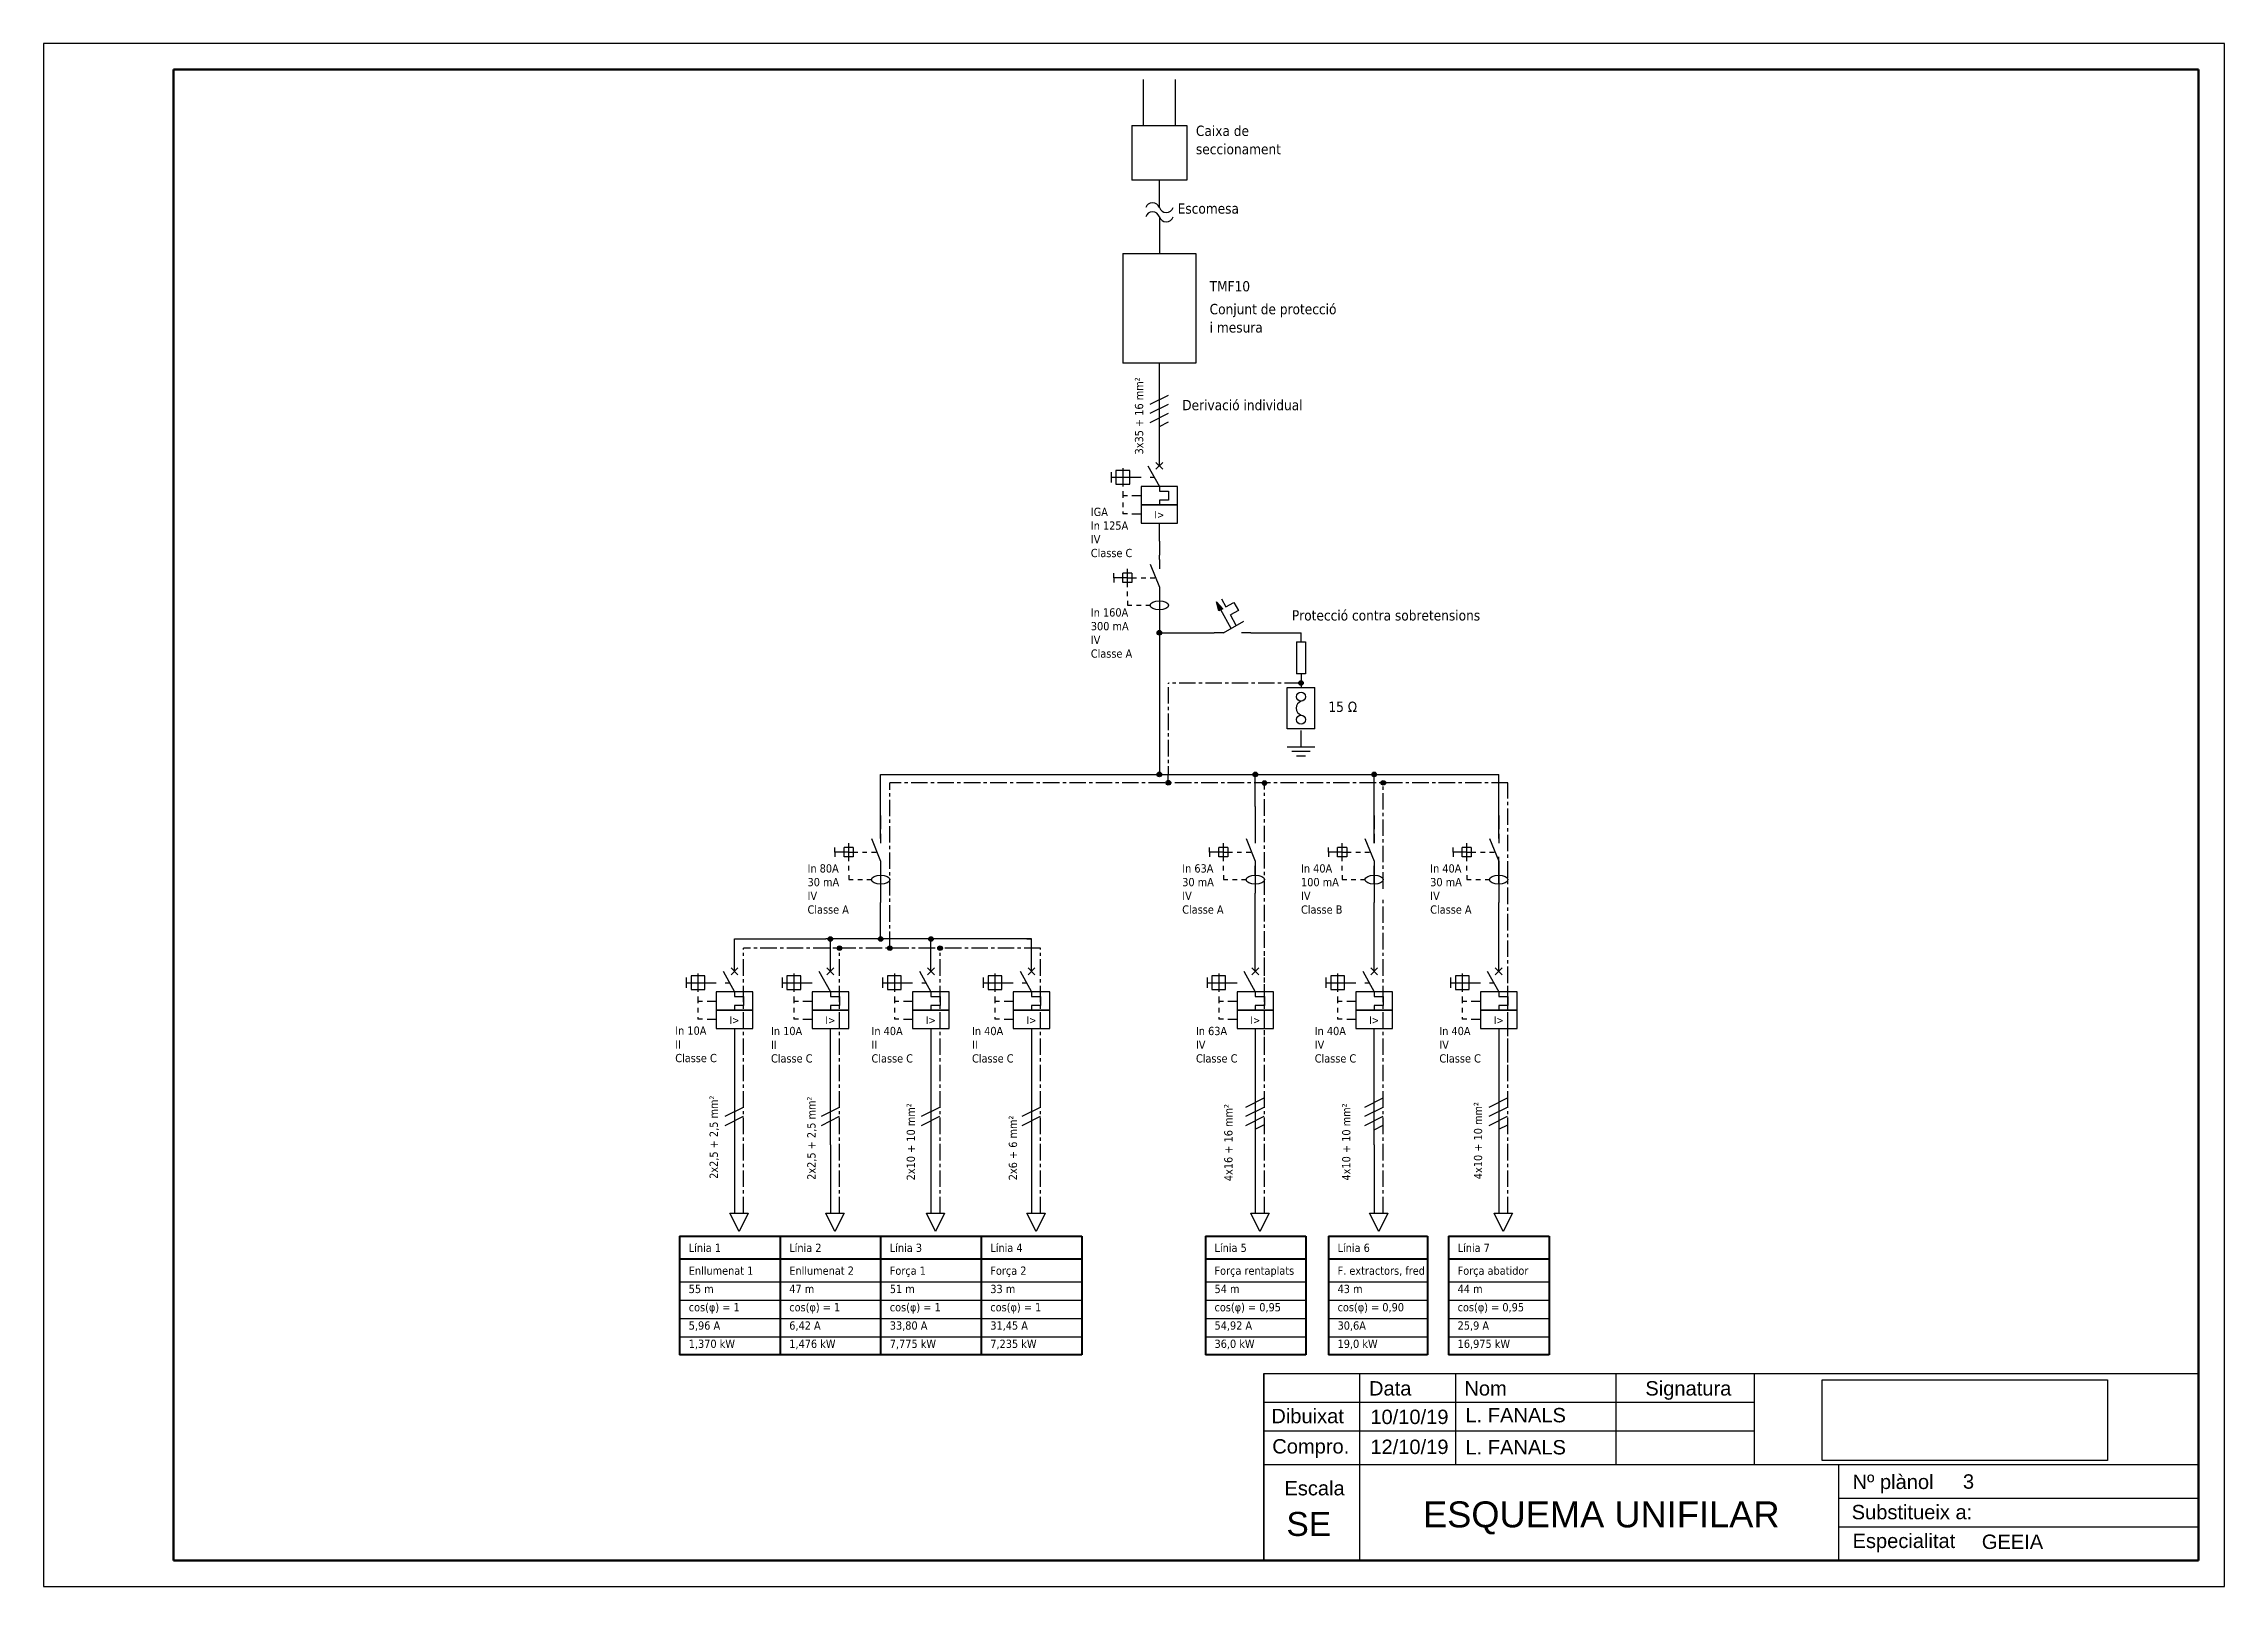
# Model space of a CAD drawing. Header units: millimetres. Extents: x 2444 to 2864, y 1313 to 1610.
import ezdxf
from ezdxf.enums import TextEntityAlignment as Align

# ---------------------------------------------------------------- set-up
doc = ezdxf.new("R2010")
doc.units = ezdxf.units.MM
for name, pattern in [('ACAD_ISO02W100', [15, 12, -3]), ('CENTRO', [50.8, 31.75, -6.35, 6.35, -6.35]), ('EPL_DASHDOT', [1, 0.8, -0.1, 0, -0.1])]:
    doc.linetypes.add(name, pattern=pattern)
doc.layers.add('1', color=7, linetype='Continuous')
doc.layers.add('ELÈCTRICA_15', color=7, linetype='Continuous')
doc.styles.add('ARIAL', font='arial.ttf')
doc.styles.add('Tahoma', font='tahoma.ttf')
picture_1 = doc.add_image_def('image1.png', size_in_pixel=(6677, 1890))

msp = doc.modelspace()

# ---------------------------------------------------------------- hatches: boundary and pattern name
at = {"layer": '1', "linetype": 'Continuous', "lineweight": 25, "ltscale": 4}
msp.add_hatch(color=256, dxfattribs=at).paths.add_polyline_path([(2669.55, 1502.12), (2670.79, 1500.78), (2670.01, 1500.36)], flags=0)
at = {"layer": '1', "linetype": 'Continuous'}
h = msp.add_hatch(color=256, dxfattribs=at)
h.dxf.hatch_style = 1
h.paths.add_polyline_path([(2659, 1496.15, 1), (2658.12, 1496.15, 1)])
h = msp.add_hatch(color=256, dxfattribs=at)
h.dxf.hatch_style = 1
h.paths.add_polyline_path([(2686.28, 1486.47, 1), (2685.4, 1486.47, 1)])
h = msp.add_hatch(color=256, dxfattribs=at)
h.dxf.hatch_style = 1
h.paths.add_polyline_path([(2659, 1468.87, 1), (2658.12, 1468.87, 1)])
h = msp.add_hatch(color=256, dxfattribs=at)
h.dxf.hatch_style = 1
h.paths.add_polyline_path([(2660.71, 1467.27, 1), (2659.83, 1467.27, 1)])
h = msp.add_hatch(color=256, dxfattribs=at)
h.dxf.hatch_style = 1
h.paths.add_polyline_path([(2677.48, 1468.87, 1), (2676.6, 1468.87, 1)])
h = msp.add_hatch(color=256, dxfattribs=at)
h.dxf.hatch_style = 1
h.paths.add_polyline_path([(2679.24, 1467.23, 1), (2678.36, 1467.23, 1)])
h = msp.add_hatch(color=256, dxfattribs=at)
h.dxf.hatch_style = 1
h.paths.add_polyline_path([(2700.36, 1468.87, 1), (2699.48, 1468.87, 1)])
h = msp.add_hatch(color=256, dxfattribs=at)
h.dxf.hatch_style = 1
h.paths.add_polyline_path([(2702.12, 1467.26, 1), (2701.24, 1467.26, 1)])
h = msp.add_hatch(color=256, dxfattribs=at)
h.dxf.hatch_style = 1
h.paths.add_polyline_path([(2595.64, 1437.19, 1), (2594.76, 1437.19, 1)])
h = msp.add_hatch(color=256, dxfattribs=at)
h.dxf.hatch_style = 1
h.paths.add_polyline_path([(2605.32, 1437.19, 1), (2604.44, 1437.19, 1)])
h = msp.add_hatch(color=256, dxfattribs=at)
h.dxf.hatch_style = 1
h.paths.add_polyline_path([(2615, 1437.19, 1), (2614.12, 1437.19, 1)])
h = msp.add_hatch(color=256, dxfattribs=at)
h.dxf.hatch_style = 1
h.paths.add_polyline_path([(2597.4, 1435.43, 1), (2596.52, 1435.43, 1)])
h = msp.add_hatch(color=256, dxfattribs=at)
h.dxf.hatch_style = 1
h.paths.add_polyline_path([(2607.08, 1435.43, 1), (2606.2, 1435.43, 1)])
h = msp.add_hatch(color=256, dxfattribs=at)
h.dxf.hatch_style = 1
h.paths.add_polyline_path([(2616.76, 1435.43, 1), (2615.88, 1435.43, 1)])

# ---------------------------------------------------------------- linework, layer by layer
for p, q in [((2655.48, 1593.83), (2655.48, 1602.63)), ((2661.64, 1593.83), (2661.64, 1602.63)), ((2649.32, 1525.07), (2649.32, 1527.07)), ((2576.72, 1430.97), (2576.72, 1437.19)), ((2567.48, 1427.77), (2567.48, 1429.77)), ((2585.96, 1427.77), (2585.96, 1429.77)), ((2605.32, 1427.77), (2605.32, 1429.77)), ((2624.68, 1427.77), (2624.68, 1429.77)), ((2667.8, 1427.77), (2667.8, 1429.77)), ((2690.68, 1427.77), (2690.68, 1429.77)), ((2714.68, 1427.77), (2714.68, 1429.77)), ((2677.04, 1419.97), (2677.04, 1396.71)), ((2699.92, 1401.11), (2699.92, 1419.97))]:
    msp.add_line(p, q, dxfattribs=at)
at = {"layer": '1', "linetype": 'Continuous', "lineweight": 30, "ltscale": 4}
for p, q in [((2653.28, 1593.83), (2663.84, 1593.83)), ((2653.28, 1593.83), (2653.28, 1584.15)), ((2663.84, 1593.83), (2663.84, 1584.15)), ((2653.28, 1584.15), (2653.28, 1583.27)), ((2663.84, 1584.15), (2663.84, 1583.27)), ((2663.84, 1583.27), (2653.28, 1583.27)), ((2658.56, 1577.99), (2658.56, 1583.27)), ((2658.56, 1576.23), (2658.56, 1569.19)), ((2651.52, 1569.19), (2665.6, 1569.19)), ((2651.52, 1569.19), (2651.52, 1548.07)), ((2665.6, 1569.19), (2665.6, 1548.07)), ((2665.6, 1548.07), (2651.52, 1548.07)), ((2658.56, 1496.15), (2669.12, 1496.15)), ((2676.16, 1496.15), (2685.84, 1496.15)), ((2685.84, 1494.39), (2685.84, 1496.15)), ((2684.96, 1494.39), (2686.72, 1494.39)), ((2684.96, 1494.39), (2684.96, 1488.23)), ((2686.72, 1494.39), (2686.72, 1488.23)), ((2686.72, 1488.23), (2684.96, 1488.23)), ((2685.84, 1488.23), (2685.84, 1485.59)), ((2683.2, 1485.59), (2688.48, 1485.59)), ((2683.2, 1477.67), (2683.2, 1485.59)), ((2688.48, 1477.67), (2688.48, 1485.59)), ((2688.48, 1477.67), (2683.2, 1477.67)), ((2688.48, 1474.15), (2683.2, 1474.15)), ((2687.6, 1473.27), (2684.08, 1473.27)), ((2686.72, 1472.39), (2684.96, 1472.39)), ((2575.84, 1384.39), (2578.48, 1384.39)), ((2577.6, 1380.87), (2575.84, 1384.39)), ((2579.36, 1384.39), (2577.6, 1380.87)), ((2578.48, 1384.39), (2579.36, 1384.39)), ((2594.32, 1384.39), (2596.96, 1384.39)), ((2596.08, 1380.87), (2594.32, 1384.39)), ((2597.84, 1384.39), (2596.08, 1380.87)), ((2596.96, 1384.39), (2597.84, 1384.39)), ((2613.68, 1384.39), (2616.32, 1384.39)), ((2615.44, 1380.87), (2613.68, 1384.39)), ((2617.2, 1384.39), (2615.44, 1380.87)), ((2616.32, 1384.39), (2617.2, 1384.39)), ((2633.04, 1384.39), (2635.68, 1384.39)), ((2634.8, 1380.87), (2633.04, 1384.39)), ((2636.56, 1384.39), (2634.8, 1380.87)), ((2635.68, 1384.39), (2636.56, 1384.39)), ((2676.16, 1384.39), (2678.8, 1384.39)), ((2677.92, 1380.87), (2676.16, 1384.39)), ((2679.68, 1384.39), (2677.92, 1380.87)), ((2678.8, 1384.39), (2679.68, 1384.39)), ((2699.04, 1384.39), (2701.68, 1384.39)), ((2700.8, 1380.87), (2699.04, 1384.39)), ((2702.56, 1384.39), (2700.8, 1380.87)), ((2701.68, 1384.39), (2702.56, 1384.39)), ((2723.04, 1384.39), (2725.68, 1384.39)), ((2724.8, 1380.87), (2723.04, 1384.39)), ((2726.56, 1384.39), (2724.8, 1380.87)), ((2725.68, 1384.39), (2726.56, 1384.39)), ((2566.16, 1371.19), (2643.6, 1371.19)), ((2667.42, 1371.19), (2686.78, 1371.19)), ((2691.12, 1371.19), (2710.23, 1371.19)), ((2714.24, 1371.19), (2733.6, 1371.19)), ((2566.16, 1367.67), (2643.6, 1367.67)), ((2667.42, 1367.67), (2686.78, 1367.67)), ((2691.12, 1367.67), (2710.23, 1367.67)), ((2714.24, 1367.67), (2733.6, 1367.67)), ((2566.16, 1364.15), (2643.6, 1364.15)), ((2667.42, 1364.15), (2686.78, 1364.15)), ((2691.12, 1364.15), (2710.23, 1364.15)), ((2714.24, 1364.15), (2733.6, 1364.15)), ((2566.16, 1360.63), (2643.6, 1360.63)), ((2667.42, 1360.63), (2686.78, 1360.63)), ((2691.12, 1360.63), (2710.23, 1360.63)), ((2714.24, 1360.63), (2733.6, 1360.63))]:
    msp.add_line(p, q, dxfattribs=at)
at = {"layer": '1', "linetype": 'Continuous', "lineweight": 25, "ltscale": 4}
for p, q in [((2658.56, 1531.35), (2658.56, 1548.07)), ((2656.8, 1540.15), (2660.32, 1541.91)), ((2656.8, 1538.39), (2660.32, 1540.15)), ((2656.8, 1536.63), (2660.32, 1538.39)), ((2658.56, 1535.86), (2660.32, 1536.74)), ((2657.9, 1527.61), (2659.22, 1528.93)), ((2657.9, 1528.93), (2659.22, 1527.61)), ((2658.56, 1528.27), (2658.56, 1531.35)), ((2649.32, 1526.07), (2655.04, 1526.07)), ((2651.52, 1527.83), (2651.52, 1524.31)), ((2656.36, 1528.27), (2658.56, 1524.31)), ((2656.8, 1526.07), (2657.68, 1526.07)), ((2651.52, 1523.43), (2651.52, 1522.55)), ((2651.52, 1522.55), (2652.4, 1522.55)), ((2651.52, 1522.55), (2651.52, 1522.11)), ((2651.52, 1521.23), (2651.52, 1520.35)), ((2653.28, 1522.55), (2655.04, 1522.55)), ((2651.52, 1519.47), (2651.52, 1519.03)), ((2652.4, 1519.03), (2651.52, 1519.03)), ((2653.28, 1519.03), (2655.04, 1519.03)), ((2658.56, 1513.75), (2658.56, 1517.27)), ((2658.56, 1513.75), (2658.56, 1515.51)), ((2658.56, 1513.75), (2658.56, 1511.11)), ((2652.4, 1507.59), (2652.4, 1508.47)), ((2656.8, 1509.35), (2658.56, 1504.95)), ((2658.56, 1510.23), (2658.56, 1511.11)), ((2649.76, 1506.71), (2649.76, 1507.59)), ((2649.76, 1506.71), (2649.76, 1505.83)), ((2650.64, 1506.71), (2649.76, 1506.71)), ((2651.52, 1506.71), (2650.64, 1506.71)), ((2651.52, 1505.83), (2651.52, 1507.59)), ((2653.28, 1507.59), (2651.52, 1507.59)), ((2652.4, 1506.71), (2651.52, 1506.71)), ((2653.28, 1505.83), (2651.52, 1505.83)), ((2652.4, 1505.83), (2652.4, 1507.59)), ((2652.4, 1506.71), (2653.28, 1506.71)), ((2652.4, 1504.95), (2652.4, 1505.83)), ((2652.4, 1503.19), (2652.4, 1504.07)), ((2653.28, 1507.59), (2653.28, 1505.83)), ((2653.28, 1506.71), (2654.16, 1506.71)), ((2655.04, 1506.71), (2655.92, 1506.71)), ((2656.8, 1506.71), (2657.68, 1506.71)), ((2652.4, 1502.31), (2652.4, 1501.43)), ((2652.4, 1501.43), (2653.28, 1501.43)), ((2654.16, 1501.43), (2655.04, 1501.43)), ((2655.92, 1501.43), (2656.8, 1501.43)), ((2658.56, 1503.19), (2658.56, 1498.79)), ((2672.37, 1496.97), (2670.4, 1500.57)), ((2670.54, 1502.66), (2671.39, 1501.12)), ((2671.39, 1501.12), (2672.93, 1501.97)), ((2673.78, 1500.42), (2672.23, 1499.58)), ((2673.36, 1497.52), (2672.23, 1499.58)), ((2672.93, 1501.97), (2673.78, 1500.42)), ((2658.56, 1498.79), (2658.56, 1497.03)), ((2658.56, 1497.03), (2658.56, 1472.39)), ((2670.88, 1496.15), (2674.84, 1498.35)), ((2658.56, 1472.39), (2658.56, 1468.87)), ((2604.88, 1456.55), (2604.88, 1468.87)), ((2604.88, 1468.87), (2723.92, 1468.87)), ((2677.04, 1462.71), (2677.04, 1468.87)), ((2699.92, 1463.59), (2699.92, 1468.87)), ((2702.56, 1468.87), (2723.92, 1468.87)), ((2723.92, 1456.55), (2723.92, 1468.87)), ((2699.92, 1455.67), (2699.92, 1463.59)), ((2604.88, 1460.95), (2604.88, 1458.31)), ((2604.88, 1457.43), (2604.88, 1458.31)), ((2699.92, 1460.95), (2699.92, 1458.31)), ((2699.92, 1457.43), (2699.92, 1458.31)), ((2723.92, 1460.95), (2723.92, 1458.31)), ((2723.92, 1457.43), (2723.92, 1458.31)), ((2596.08, 1453.91), (2596.08, 1454.79)), ((2596.08, 1453.91), (2596.08, 1453.03)), ((2596.96, 1453.91), (2596.08, 1453.91)), ((2597.84, 1453.91), (2596.96, 1453.91)), ((2597.84, 1453.03), (2597.84, 1454.79)), ((2599.6, 1454.79), (2597.84, 1454.79)), ((2598.72, 1453.91), (2597.84, 1453.91)), ((2598.72, 1454.79), (2598.72, 1455.67)), ((2598.72, 1453.03), (2598.72, 1454.79)), ((2598.72, 1453.91), (2599.6, 1453.91)), ((2599.6, 1454.79), (2599.6, 1453.03)), ((2599.6, 1453.91), (2600.48, 1453.91)), ((2601.36, 1453.91), (2602.24, 1453.91)), ((2603.12, 1456.55), (2604.88, 1452.15)), ((2603.12, 1453.91), (2604, 1453.91)), ((2668.24, 1453.91), (2668.24, 1454.79)), ((2668.24, 1453.91), (2668.24, 1453.03)), ((2669.12, 1453.91), (2668.24, 1453.91)), ((2670, 1453.91), (2669.12, 1453.91)), ((2670, 1453.03), (2670, 1454.79)), ((2671.76, 1454.79), (2670, 1454.79)), ((2670.88, 1453.91), (2670, 1453.91)), ((2670.88, 1454.79), (2670.88, 1455.67)), ((2670.88, 1453.03), (2670.88, 1454.79)), ((2670.88, 1453.91), (2671.76, 1453.91)), ((2671.76, 1454.79), (2671.76, 1453.03)), ((2671.76, 1453.91), (2672.64, 1453.91)), ((2673.52, 1453.91), (2674.4, 1453.91)), ((2675.28, 1456.55), (2677.04, 1452.15)), ((2675.28, 1453.91), (2676.16, 1453.91)), ((2691.12, 1453.91), (2691.12, 1454.79)), ((2691.12, 1453.91), (2691.12, 1453.03)), ((2692, 1453.91), (2691.12, 1453.91)), ((2692.88, 1453.91), (2692, 1453.91)), ((2692.88, 1453.03), (2692.88, 1454.79)), ((2694.64, 1454.79), (2692.88, 1454.79)), ((2693.76, 1453.91), (2692.88, 1453.91)), ((2693.76, 1454.79), (2693.76, 1455.67)), ((2693.76, 1453.03), (2693.76, 1454.79)), ((2693.76, 1453.91), (2694.64, 1453.91)), ((2694.64, 1454.79), (2694.64, 1453.03)), ((2694.64, 1453.91), (2695.52, 1453.91)), ((2696.4, 1453.91), (2697.28, 1453.91)), ((2698.16, 1456.55), (2699.92, 1452.15)), ((2698.16, 1453.91), (2699.04, 1453.91)), ((2715.12, 1453.91), (2715.12, 1454.79)), ((2715.12, 1453.91), (2715.12, 1453.03)), ((2716, 1453.91), (2715.12, 1453.91)), ((2716.88, 1453.91), (2716, 1453.91)), ((2716.88, 1453.03), (2716.88, 1454.79)), ((2718.64, 1454.79), (2716.88, 1454.79)), ((2717.76, 1453.91), (2716.88, 1453.91)), ((2717.76, 1454.79), (2717.76, 1455.67)), ((2717.76, 1453.03), (2717.76, 1454.79)), ((2717.76, 1453.91), (2718.64, 1453.91)), ((2718.64, 1454.79), (2718.64, 1453.03)), ((2718.64, 1453.91), (2719.52, 1453.91)), ((2720.4, 1453.91), (2721.28, 1453.91)), ((2722.16, 1456.55), (2723.92, 1452.15)), ((2722.16, 1453.91), (2723.04, 1453.91)), ((2599.6, 1453.03), (2597.84, 1453.03)), ((2598.72, 1452.15), (2598.72, 1453.03)), ((2598.72, 1450.39), (2598.72, 1451.27)), ((2598.72, 1449.51), (2598.72, 1448.63)), ((2604.88, 1450.39), (2604.88, 1445.99)), ((2671.76, 1453.03), (2670, 1453.03)), ((2670.88, 1452.15), (2670.88, 1453.03)), ((2670.88, 1450.39), (2670.88, 1451.27)), ((2670.88, 1449.51), (2670.88, 1448.63)), ((2677.04, 1449.51), (2677.04, 1451.27)), ((2677.04, 1450.39), (2677.04, 1445.99)), ((2694.64, 1453.03), (2692.88, 1453.03)), ((2693.76, 1452.15), (2693.76, 1453.03)), ((2693.76, 1450.39), (2693.76, 1451.27)), ((2693.76, 1449.51), (2693.76, 1448.63)), ((2699.92, 1447.75), (2699.92, 1451.27)), ((2699.92, 1450.39), (2699.92, 1445.99)), ((2718.64, 1453.03), (2716.88, 1453.03)), ((2717.76, 1452.15), (2717.76, 1453.03)), ((2717.76, 1450.39), (2717.76, 1451.27)), ((2717.76, 1449.51), (2717.76, 1448.63)), ((2723.92, 1447.75), (2723.92, 1453.03)), ((2723.92, 1450.39), (2723.92, 1445.99)), ((2598.72, 1448.63), (2599.6, 1448.63)), ((2600.48, 1448.63), (2601.36, 1448.63)), ((2602.24, 1448.63), (2603.12, 1448.63)), ((2604.88, 1445.99), (2604.88, 1444.23)), ((2670.88, 1448.63), (2671.76, 1448.63)), ((2672.64, 1448.63), (2673.52, 1448.63)), ((2674.4, 1448.63), (2675.28, 1448.63)), ((2677.04, 1430.97), (2677.04, 1445.99)), ((2693.76, 1448.63), (2694.64, 1448.63)), ((2695.52, 1448.63), (2696.4, 1448.63)), ((2697.28, 1448.63), (2698.16, 1448.63)), ((2699.92, 1445.99), (2699.92, 1444.23)), ((2717.76, 1448.63), (2718.64, 1448.63)), ((2719.52, 1448.63), (2720.4, 1448.63)), ((2721.28, 1448.63), (2722.16, 1448.63)), ((2723.92, 1445.99), (2723.92, 1444.23)), ((2604.88, 1437.19), (2604.88, 1444.23)), ((2699.92, 1430.97), (2699.92, 1444.23)), ((2723.92, 1430.97), (2723.92, 1444.23)), ((2576.72, 1437.19), (2594.32, 1437.19)), ((2614.56, 1437.19), (2594.32, 1437.19)), ((2595.2, 1430.97), (2595.2, 1437.19)), ((2614.56, 1430.97), (2614.56, 1437.19)), ((2633.92, 1437.19), (2614.56, 1437.19)), ((2633.04, 1437.19), (2633.92, 1437.19)), ((2633.92, 1430.97), (2633.92, 1437.19)), ((2567.48, 1428.77), (2573.2, 1428.77)), ((2569.68, 1430.53), (2569.68, 1427.01)), ((2574.52, 1430.97), (2576.72, 1427.01)), ((2574.96, 1428.77), (2575.84, 1428.77)), ((2576.06, 1430.31), (2577.38, 1431.63)), ((2576.06, 1431.63), (2577.38, 1430.31)), ((2585.96, 1428.77), (2591.68, 1428.77)), ((2588.16, 1430.53), (2588.16, 1427.01)), ((2593, 1430.97), (2595.2, 1427.01)), ((2594.54, 1430.31), (2595.86, 1431.63)), ((2594.54, 1431.63), (2595.86, 1430.31)), ((2605.32, 1428.77), (2611.04, 1428.77)), ((2607.52, 1430.53), (2607.52, 1427.01)), ((2612.36, 1430.97), (2614.56, 1427.01)), ((2612.8, 1428.77), (2613.68, 1428.77)), ((2613.9, 1430.31), (2615.22, 1431.63)), ((2613.9, 1431.63), (2615.22, 1430.31)), ((2624.68, 1428.77), (2630.4, 1428.77)), ((2626.88, 1430.53), (2626.88, 1427.01)), ((2631.72, 1430.97), (2633.92, 1427.01)), ((2632.16, 1428.77), (2633.04, 1428.77)), ((2633.26, 1430.31), (2634.58, 1431.63)), ((2633.26, 1431.63), (2634.58, 1430.31)), ((2667.8, 1428.77), (2673.52, 1428.77)), ((2670, 1430.53), (2670, 1427.01)), ((2674.84, 1430.97), (2677.04, 1427.01)), ((2676.38, 1430.31), (2677.7, 1431.63)), ((2676.38, 1431.63), (2677.7, 1430.31)), ((2690.68, 1428.77), (2696.4, 1428.77)), ((2692.88, 1430.53), (2692.88, 1427.01)), ((2697.72, 1430.97), (2699.92, 1427.01)), ((2698.16, 1428.77), (2699.04, 1428.77)), ((2699.26, 1430.31), (2700.58, 1431.63)), ((2699.26, 1431.63), (2700.58, 1430.31)), ((2714.68, 1428.77), (2720.4, 1428.77)), ((2716.88, 1430.53), (2716.88, 1427.01)), ((2721.72, 1430.97), (2723.92, 1427.01)), ((2722.16, 1428.77), (2723.04, 1428.77)), ((2723.26, 1430.31), (2724.58, 1431.63)), ((2723.26, 1431.63), (2724.58, 1430.31)), ((2569.68, 1426.13), (2569.68, 1425.25)), ((2569.68, 1425.25), (2570.56, 1425.25)), ((2569.68, 1425.25), (2569.68, 1424.81)), ((2569.68, 1423.93), (2569.68, 1423.05)), ((2571.44, 1425.25), (2573.2, 1425.25)), ((2588.16, 1426.13), (2588.16, 1425.25)), ((2588.16, 1425.25), (2589.04, 1425.25)), ((2588.16, 1425.25), (2588.16, 1424.81)), ((2588.16, 1423.93), (2588.16, 1423.05)), ((2589.92, 1425.25), (2591.68, 1425.25)), ((2607.52, 1426.13), (2607.52, 1425.25)), ((2607.52, 1425.25), (2608.4, 1425.25)), ((2607.52, 1425.25), (2607.52, 1424.81)), ((2607.52, 1423.93), (2607.52, 1423.05)), ((2609.28, 1425.25), (2611.04, 1425.25)), ((2626.88, 1426.13), (2626.88, 1425.25)), ((2626.88, 1425.25), (2627.76, 1425.25)), ((2626.88, 1425.25), (2626.88, 1424.81)), ((2626.88, 1423.93), (2626.88, 1423.05)), ((2628.64, 1425.25), (2630.4, 1425.25)), ((2670, 1426.13), (2670, 1425.25)), ((2670, 1425.25), (2670.88, 1425.25)), ((2670, 1425.25), (2670, 1424.81)), ((2670, 1423.93), (2670, 1423.05)), ((2671.76, 1425.25), (2673.52, 1425.25)), ((2692.88, 1426.13), (2692.88, 1425.25)), ((2692.88, 1425.25), (2693.76, 1425.25)), ((2692.88, 1425.25), (2692.88, 1424.81)), ((2692.88, 1423.93), (2692.88, 1423.05)), ((2694.64, 1425.25), (2696.4, 1425.25)), ((2716.88, 1426.13), (2716.88, 1425.25)), ((2716.88, 1425.25), (2717.76, 1425.25)), ((2716.88, 1425.25), (2716.88, 1424.81)), ((2716.88, 1423.93), (2716.88, 1423.05)), ((2718.64, 1425.25), (2720.4, 1425.25)), ((2569.68, 1422.17), (2569.68, 1421.73)), ((2570.56, 1421.73), (2569.68, 1421.73)), ((2571.44, 1421.73), (2573.2, 1421.73)), ((2576.72, 1419.97), (2576.72, 1384.39)), ((2588.16, 1422.17), (2588.16, 1421.73)), ((2589.04, 1421.73), (2588.16, 1421.73)), ((2589.92, 1421.73), (2591.68, 1421.73)), ((2595.2, 1397.59), (2595.2, 1419.97)), ((2607.52, 1422.17), (2607.52, 1421.73)), ((2608.4, 1421.73), (2607.52, 1421.73)), ((2609.28, 1421.73), (2611.04, 1421.73)), ((2614.56, 1419.97), (2614.56, 1384.39)), ((2626.88, 1422.17), (2626.88, 1421.73)), ((2627.76, 1421.73), (2626.88, 1421.73)), ((2628.64, 1421.73), (2630.4, 1421.73)), ((2633.92, 1419.97), (2633.92, 1384.39)), ((2670, 1422.17), (2670, 1421.73)), ((2670.88, 1421.73), (2670, 1421.73)), ((2671.76, 1421.73), (2673.52, 1421.73)), ((2692.88, 1422.17), (2692.88, 1421.73)), ((2693.76, 1421.73), (2692.88, 1421.73)), ((2694.64, 1421.73), (2696.4, 1421.73)), ((2716.88, 1422.17), (2716.88, 1421.73)), ((2717.76, 1421.73), (2716.88, 1421.73)), ((2718.64, 1421.73), (2720.4, 1421.73)), ((2723.92, 1419.97), (2723.92, 1384.39)), ((2574.96, 1403.06), (2578.48, 1404.82)), ((2574.96, 1401.3), (2578.48, 1403.06)), ((2593.46, 1403.06), (2596.98, 1404.82)), ((2593.46, 1401.3), (2596.98, 1403.06)), ((2612.73, 1403.06), (2616.25, 1404.82)), ((2612.73, 1401.3), (2616.25, 1403.06)), ((2632.15, 1403.06), (2635.67, 1404.82)), ((2632.15, 1401.3), (2635.67, 1403.06)), ((2675.19, 1404.82), (2678.71, 1406.58)), ((2675.19, 1403.06), (2678.71, 1404.82)), ((2675.19, 1401.3), (2678.71, 1403.06)), ((2698.14, 1404.82), (2701.66, 1406.58)), ((2698.14, 1403.06), (2701.66, 1404.82)), ((2698.14, 1401.3), (2701.66, 1403.06)), ((2722.09, 1404.82), (2725.61, 1406.58)), ((2722.09, 1403.06), (2725.61, 1404.82)), ((2722.09, 1401.3), (2725.61, 1403.06)), ((2677.04, 1400.59), (2678.8, 1401.47)), ((2699.9, 1400.48), (2701.66, 1401.36)), ((2699.92, 1397.59), (2699.92, 1401.11)), ((2723.92, 1400.56), (2725.68, 1401.44)), ((2595.2, 1397.59), (2595.2, 1384.39)), ((2677.04, 1396.71), (2677.04, 1384.39)), ((2699.92, 1397.59), (2699.92, 1384.39))]:
    msp.add_line(p, q, dxfattribs=at)
at = {"layer": '1', "linetype": 'Continuous', "lineweight": 25}
for p, q in [((2658.56, 1510.23), (2658.56, 1508.47)), ((2658.56, 1504.95), (2658.56, 1503.19)), ((2670.88, 1496.15), (2669.12, 1496.15)), ((2676.16, 1496.15), (2674.4, 1496.15)), ((2677.04, 1462.71), (2677.04, 1455.67)), ((2604.88, 1457.43), (2604.88, 1455.67)), ((2699.92, 1457.43), (2699.92, 1455.67)), ((2723.92, 1457.43), (2723.92, 1455.67)), ((2604.88, 1452.15), (2604.88, 1450.39)), ((2677.04, 1452.15), (2677.04, 1450.39)), ((2699.92, 1452.15), (2699.92, 1450.39)), ((2723.92, 1452.15), (2723.92, 1450.39))]:
    msp.add_line(p, q, dxfattribs=at)
at = {"layer": '1', "linetype": 'CENTRO', "lineweight": 30, "ltscale": 0.1}
for p, q in [((2660.28, 1467.26), (2660.32, 1486.47)), ((2685.84, 1486.47), (2660.32, 1486.47)), ((2606.64, 1435.43), (2606.64, 1467.26)), ((2725.68, 1467.26), (2606.64, 1467.26)), ((2678.8, 1415.19), (2678.8, 1467.11)), ((2701.68, 1446.87), (2701.68, 1467.26)), ((2725.68, 1413.43), (2725.68, 1467.26)), ((2701.68, 1384.39), (2701.68, 1445.11)), ((2578.48, 1384.39), (2578.48, 1435.43)), ((2635.68, 1435.43), (2578.48, 1435.43)), ((2596.96, 1384.39), (2596.96, 1435.43)), ((2616.32, 1384.39), (2616.32, 1435.43)), ((2635.68, 1384.39), (2635.68, 1435.43)), ((2678.8, 1384.39), (2678.8, 1434.55)), ((2725.68, 1384.39), (2725.68, 1431.91))]:
    msp.add_line(p, q, dxfattribs=at)
at = {"layer": '1', "linetype": 'EPL_DASHDOT', "lineweight": 30, "ltscale": 4}
msp.add_line((2685.84, 1474.15), (2685.84, 1477.67), dxfattribs=at)
at = {"layer": '1', "linetype": 'Continuous', "lineweight": 40, "ltscale": 4}
for p, q in [((2566.16, 1379.99), (2585.52, 1379.99)), ((2566.16, 1379.99), (2566.16, 1375.59)), ((2585.52, 1379.99), (2585.52, 1375.59)), ((2585.52, 1379.99), (2604.88, 1379.99)), ((2604.88, 1379.99), (2604.88, 1375.59)), ((2604.88, 1379.99), (2624.24, 1379.99)), ((2624.24, 1379.99), (2624.24, 1375.59)), ((2624.24, 1379.99), (2643.6, 1379.99)), ((2643.6, 1379.99), (2643.6, 1375.59)), ((2667.42, 1379.99), (2667.42, 1375.59)), ((2667.42, 1379.99), (2686.78, 1379.99)), ((2686.78, 1379.99), (2686.78, 1375.59)), ((2691.12, 1379.99), (2691.12, 1375.59)), ((2691.12, 1379.99), (2710.23, 1379.99)), ((2710.23, 1379.99), (2710.23, 1357.11)), ((2714.24, 1379.99), (2714.24, 1375.59)), ((2714.24, 1379.99), (2733.6, 1379.99)), ((2733.6, 1379.99), (2733.6, 1375.59)), ((2566.16, 1375.59), (2585.52, 1375.59)), ((2566.16, 1375.59), (2566.16, 1357.11)), ((2585.52, 1375.59), (2585.52, 1359.75)), ((2585.52, 1375.59), (2604.88, 1375.59)), ((2585.52, 1375.59), (2585.52, 1357.11)), ((2604.88, 1375.59), (2604.88, 1359.75)), ((2604.88, 1375.59), (2604.88, 1357.11)), ((2604.88, 1375.59), (2624.24, 1375.59)), ((2624.24, 1375.59), (2624.24, 1359.75)), ((2624.24, 1375.59), (2624.24, 1357.11)), ((2624.24, 1375.59), (2643.6, 1375.59)), ((2643.6, 1375.59), (2643.6, 1359.75)), ((2643.6, 1375.59), (2643.6, 1357.11)), ((2667.42, 1375.59), (2667.42, 1359.75)), ((2667.42, 1375.59), (2667.42, 1357.11)), ((2667.42, 1375.59), (2686.78, 1375.59)), ((2686.78, 1375.59), (2686.78, 1359.75)), ((2686.78, 1375.59), (2686.78, 1357.11)), ((2691.12, 1375.59), (2691.12, 1359.75)), ((2691.12, 1375.59), (2691.12, 1357.11)), ((2691.12, 1375.59), (2710.23, 1375.59)), ((2714.24, 1375.59), (2714.24, 1359.75)), ((2714.24, 1375.59), (2714.24, 1357.11)), ((2714.24, 1375.59), (2733.6, 1375.59)), ((2733.6, 1375.59), (2733.6, 1359.75)), ((2733.6, 1375.59), (2733.6, 1357.11)), ((2585.52, 1357.11), (2566.16, 1357.11)), ((2604.88, 1357.11), (2585.52, 1357.11)), ((2624.24, 1357.11), (2604.88, 1357.11)), ((2643.6, 1357.11), (2624.24, 1357.11)), ((2686.78, 1357.11), (2667.42, 1357.11)), ((2710.23, 1357.11), (2691.12, 1357.11)), ((2733.6, 1357.11), (2714.24, 1357.11))]:
    msp.add_line(p, q, dxfattribs=at)
at = {"layer": '1', "linetype": 'Continuous', "lineweight": 25, "ltscale": 4}
for points in [[(2650.2, 1524.75), (2652.84, 1524.75), (2652.84, 1527.39), (2650.2, 1527.39)], [(2655.04, 1520.79), (2662.08, 1520.79), (2662.08, 1524.31), (2655.04, 1524.31)], [(2655.04, 1517.27), (2662.08, 1517.27), (2662.08, 1520.79), (2655.04, 1520.79)], [(2669.55, 1502.12), (2670.79, 1500.78), (2670.01, 1500.36), (2669.55, 1502.12)], [(2568.36, 1427.45), (2571, 1427.45), (2571, 1430.09), (2568.36, 1430.09)], [(2586.84, 1427.45), (2589.48, 1427.45), (2589.48, 1430.09), (2586.84, 1430.09)], [(2606.2, 1427.45), (2608.84, 1427.45), (2608.84, 1430.09), (2606.2, 1430.09)], [(2625.56, 1427.45), (2628.2, 1427.45), (2628.2, 1430.09), (2625.56, 1430.09)], [(2668.68, 1427.45), (2671.32, 1427.45), (2671.32, 1430.09), (2668.68, 1430.09)], [(2691.56, 1427.45), (2694.2, 1427.45), (2694.2, 1430.09), (2691.56, 1430.09)], [(2715.56, 1427.45), (2718.2, 1427.45), (2718.2, 1430.09), (2715.56, 1430.09)], [(2573.2, 1423.49), (2580.24, 1423.49), (2580.24, 1427.01), (2573.2, 1427.01)], [(2591.68, 1423.49), (2598.72, 1423.49), (2598.72, 1427.01), (2591.68, 1427.01)], [(2611.04, 1423.49), (2618.08, 1423.49), (2618.08, 1427.01), (2611.04, 1427.01)], [(2630.4, 1423.49), (2637.44, 1423.49), (2637.44, 1427.01), (2630.4, 1427.01)], [(2673.52, 1423.49), (2680.56, 1423.49), (2680.56, 1427.01), (2673.52, 1427.01)], [(2696.4, 1423.49), (2703.44, 1423.49), (2703.44, 1427.01), (2696.4, 1427.01)], [(2720.4, 1423.49), (2727.44, 1423.49), (2727.44, 1427.01), (2720.4, 1427.01)], [(2573.2, 1419.97), (2580.24, 1419.97), (2580.24, 1423.49), (2573.2, 1423.49)], [(2591.68, 1419.97), (2598.72, 1419.97), (2598.72, 1423.49), (2591.68, 1423.49)], [(2611.04, 1419.97), (2618.08, 1419.97), (2618.08, 1423.49), (2611.04, 1423.49)], [(2630.4, 1419.97), (2637.44, 1419.97), (2637.44, 1423.49), (2630.4, 1423.49)], [(2673.52, 1419.97), (2680.56, 1419.97), (2680.56, 1423.49), (2673.52, 1423.49)], [(2696.4, 1419.97), (2703.44, 1419.97), (2703.44, 1423.49), (2696.4, 1423.49)], [(2720.4, 1419.97), (2727.44, 1419.97), (2727.44, 1423.49), (2720.4, 1423.49)]]:
    msp.add_lwpolyline(points, close=True, dxfattribs=at)
for points in [[(2658.56, 1524.31), (2658.56, 1523.43), (2660.32, 1523.43), (2660.32, 1521.67), (2658.56, 1521.67), (2658.56, 1520.79)], [(2576.72, 1427.01), (2576.72, 1426.13), (2578.48, 1426.13), (2578.48, 1424.37), (2576.72, 1424.37), (2576.72, 1423.49)], [(2595.2, 1427.01), (2595.2, 1426.13), (2596.96, 1426.13), (2596.96, 1424.37), (2595.2, 1424.37), (2595.2, 1423.49)], [(2614.56, 1427.01), (2614.56, 1426.13), (2616.32, 1426.13), (2616.32, 1424.37), (2614.56, 1424.37), (2614.56, 1423.49)], [(2633.92, 1427.01), (2633.92, 1426.13), (2635.68, 1426.13), (2635.68, 1424.37), (2633.92, 1424.37), (2633.92, 1423.49)], [(2677.04, 1427.01), (2677.04, 1426.13), (2678.8, 1426.13), (2678.8, 1424.37), (2677.04, 1424.37), (2677.04, 1423.49)], [(2699.92, 1427.01), (2699.92, 1426.13), (2701.68, 1426.13), (2701.68, 1424.37), (2699.92, 1424.37), (2699.92, 1423.49)], [(2723.92, 1427.01), (2723.92, 1426.13), (2725.68, 1426.13), (2725.68, 1424.37), (2723.92, 1424.37), (2723.92, 1423.49)]]:
    msp.add_lwpolyline(points, dxfattribs=at)
at = {"layer": '1', "linetype": 'Continuous'}
for centre in [(2658.56, 1496.15), (2685.84, 1486.47), (2658.56, 1468.87), (2660.27, 1467.27), (2677.04, 1468.87), (2678.8, 1467.23), (2699.92, 1468.87), (2701.68, 1467.26), (2595.2, 1437.19), (2604.88, 1437.19), (2614.56, 1437.19), (2596.96, 1435.43), (2606.64, 1435.43), (2616.32, 1435.43)]:
    msp.add_circle(centre, 0.44, dxfattribs=at)
at = {"layer": '1', "linetype": 'Continuous', "lineweight": 100, "ltscale": 4}
for centre in [(2658.56, 1496.15), (2685.84, 1486.47), (2658.56, 1468.87), (2677.04, 1468.87), (2678.8, 1467.23), (2699.92, 1468.87), (2701.68, 1467.26), (2595.2, 1437.19), (2604.88, 1437.19), (2614.56, 1437.19), (2596.96, 1435.43), (2606.64, 1435.43), (2616.32, 1435.43)]:
    msp.add_circle(centre, 0.000000088, dxfattribs=at)
at = {"layer": '1', "linetype": 'Continuous', "lineweight": 30, "ltscale": 4}
for centre in [(2685.84, 1483.83), (2685.84, 1479.43)]:
    msp.add_circle(centre, 0.88, dxfattribs=at)
for centre, start, end in [((2657.24, 1577.55), 18.4349, 161.5651), ((2657.24, 1575.79), 18.4349, 161.5651), ((2659.88, 1578.43), 198.4349, 341.5651), ((2659.88, 1576.67), 198.4349, 341.5651), ((2686.28, 1481.63), 108.4349, 251.5651)]:
    msp.add_arc(centre, 1.39, start, end, dxfattribs=at)
at = {"layer": '1', "linetype": 'Continuous', "lineweight": 25, "ltscale": 4}
for centre in [(2658.56, 1501.43), (2604.88, 1448.63), (2677.04, 1448.63), (2699.92, 1448.63), (2723.92, 1448.63)]:
    msp.add_ellipse(centre, major_axis=(1.76, 0), ratio=0.5, start_param=-6.283185, end_param=0, dxfattribs=at)
at = {"layer": 'ELÈCTRICA_15'}
for p, q in [((2863.67, 1609.56), (2443.67, 1609.56)), ((2443.67, 1609.56), (2443.67, 1312.56))]:
    msp.add_line(p, q, dxfattribs=at)
at = {"layer": 'ELÈCTRICA_15', "linetype": 'Continuous'}
for p, q in [((2863.67, 1312.56), (2863.67, 1609.56)), ((2443.67, 1312.56), (2863.67, 1312.56))]:
    msp.add_line(p, q, dxfattribs=at)
at = {"layer": 'ELÈCTRICA_15', "lineweight": 50}
for p, q in [((2858.67, 1604.56), (2468.67, 1604.56)), ((2468.67, 1604.56), (2468.67, 1317.56)), ((2858.67, 1317.56), (2858.67, 1604.56)), ((2468.67, 1317.56), (2858.67, 1317.56))]:
    msp.add_line(p, q, dxfattribs=at)
at = {"layer": 'ELÈCTRICA_15', "color": 7}
for p, q in [((2678.67, 1353.56), (2844.83, 1353.56)), ((2678.67, 1353.56), (2678.67, 1317.56)), ((2697.13, 1353.56), (2697.13, 1317.56)), ((2715.6, 1353.56), (2715.6, 1336.02)), ((2746.46, 1353.56), (2746.46, 1336.02)), ((2773.1, 1353.56), (2773.1, 1336.02)), ((2858.67, 1317.56), (2858.67, 1353.56)), ((2678.67, 1348.02), (2773.1, 1348.02)), ((2678.67, 1342.48), (2773.1, 1342.48)), ((2678.67, 1336.02), (2858.67, 1336.02)), ((2789.44, 1317.56), (2789.44, 1336.02)), ((2789.27, 1329.56), (2858.67, 1329.56)), ((2789.44, 1324.02), (2858.67, 1324.02)), ((2678.67, 1317.56), (2858.67, 1317.56))]:
    msp.add_line(p, q, dxfattribs=at)
at = {"layer": 'ELÈCTRICA_15'}
msp.add_lwpolyline([(2678.67, 1317.56), (2678.67, 1353.56), (2858.67, 1353.56)], dxfattribs=at)
at = {"layer": 'ELÈCTRICA_15', "color": 7, "linetype": 'ACAD_ISO02W100'}
msp.add_point((2706.36, 1317.56), dxfattribs=at)

# ---------------------------------------------------------------- texts
at = {"layer": '1', "style": 'Tahoma'}
for s, height, p in [('Caixa de', 1.987, (2665.6, 1591.19)), ('seccionament', 1.9866, (2665.6, 1587.67)), ('Escomesa', 1.987, (2662.08, 1576.23)), ('TMF10', 1.987, (2668.24, 1561.27)), ('Conjunt de protecció', 1.9866, (2668.24, 1556.87)), ('i mesura', 1.987, (2668.24, 1553.35)), ('Derivació individual', 1.9866, (2662.96, 1538.39)), ('IGA', 1.589, (2645.36, 1518.15)), ('In 125A', 1.589, (2645.36, 1515.51)), ('Classe C', 1.589, (2645.36, 1510.23)), ('IV', 1.589, (2645.36, 1512.87)), ('In 160A', 1.589, (2645.36, 1498.79)), ('Protecció contra sobretensions', 1.9866, (2684.08, 1497.91)), ('300 mA', 1.589, (2645.36, 1496.15)), ('IV', 1.589, (2645.36, 1493.51)), ('Classe A', 1.589, (2645.36, 1490.87)), ('15 Ω', 1.987, (2691.12, 1480.31)), ('In 80A', 1.589, (2590.8, 1449.51)), ('In 63A', 1.589, (2662.96, 1449.51)), ('In 40A', 1.589, (2685.84, 1449.51)), ('In 40A', 1.589, (2710.72, 1449.51)), ('30 mA', 1.589, (2590.8, 1446.87)), ('IV', 1.589, (2590.8, 1444.23)), ('30 mA', 1.589, (2662.96, 1446.87)), ('IV', 1.589, (2662.96, 1444.23)), ('IV', 1.589, (2685.84, 1444.23)), ('100 mA', 1.589, (2685.84, 1446.87)), ('30 mA', 1.589, (2710.72, 1446.87)), ('IV', 1.589, (2710.72, 1444.23)), ('Classe A', 1.589, (2590.8, 1441.59)), ('Classe A', 1.589, (2662.96, 1441.59)), ('Classe B', 1.589, (2685.84, 1441.59)), ('Classe A', 1.589, (2710.72, 1441.59)), ('In 10A', 1.589, (2565.32, 1418.28)), ('In 10A', 1.589, (2583.76, 1418.21)), ('In 40A', 1.589, (2603.12, 1418.21)), ('In 40A', 1.589, (2622.48, 1418.21)), ('In 63A', 1.589, (2665.6, 1418.21)), ('In 40A', 1.589, (2688.48, 1418.21)), ('In 40A', 1.589, (2712.48, 1418.21)), ('II', 1.589, (2565.32, 1415.6)), ('II', 1.589, (2583.76, 1415.53)), ('II', 1.589, (2603.12, 1415.57)), ('II', 1.589, (2622.48, 1415.57)), ('IV', 1.589, (2665.6, 1415.57)), ('IV', 1.589, (2688.48, 1415.57)), ('IV', 1.589, (2712.48, 1415.57)), ('Classe C', 1.589, (2565.32, 1413)), ('Classe C', 1.589, (2583.76, 1412.93)), ('Classe C', 1.589, (2603.12, 1412.93)), ('Classe C', 1.589, (2622.48, 1412.93)), ('Classe C', 1.589, (2665.6, 1412.93)), ('Classe C', 1.589, (2688.48, 1412.93)), ('Classe C', 1.589, (2712.48, 1412.93)), ('Línia 1', 1.589, (2567.92, 1376.47)), ('Línia 2', 1.589, (2587.28, 1376.47)), ('Línia 3', 1.589, (2606.64, 1376.47)), ('Línia 4', 1.589, (2626, 1376.47)), ('Línia 5', 1.589, (2669.18, 1376.47)), ('Línia 6', 1.589, (2692.88, 1376.47)), ('Línia 7', 1.589, (2716, 1376.47)), ('Enllumenat 1', 1.5893, (2567.92, 1372.07)), ('Enllumenat 2', 1.5893, (2587.28, 1372.07)), ('Força 1', 1.589, (2606.64, 1372.07)), ('Força 2', 1.589, (2626, 1372.07)), ('Força rentaplats', 1.5893, (2669.18, 1372.07)), ('F. extractors, fred', 1.5893, (2692.88, 1372.07)), ('Força abatidor', 1.5893, (2716, 1372.07)), ('55 m', 1.589, (2567.92, 1368.55)), ('47 m', 1.589, (2587.28, 1368.55)), ('51 m', 1.589, (2606.64, 1368.55)), ('33 m', 1.589, (2626, 1368.55)), ('54 m', 1.589, (2669.18, 1368.55)), ('43 m', 1.589, (2692.88, 1368.55)), ('44 m', 1.589, (2716, 1368.55)), ('cos(φ) = 1 ', 1.5893, (2567.92, 1365.03)), ('cos(φ) = 1 ', 1.5893, (2587.28, 1365.03)), ('cos(φ) = 1 ', 1.5893, (2606.64, 1365.03)), ('cos(φ) = 1 ', 1.5893, (2626, 1365.03)), ('cos(φ) = 0,95 ', 1.5893, (2669.18, 1365.03)), ('cos(φ) = 0,90', 1.5893, (2692.88, 1365.03)), ('cos(φ) = 0,95 ', 1.5893, (2716, 1365.03)), ('5,96 A', 1.589, (2567.92, 1361.51)), ('6,42 A', 1.589, (2587.28, 1361.51)), ('33,80 A', 1.589, (2606.64, 1361.51)), ('31,45 A', 1.589, (2626, 1361.51)), ('54,92 A', 1.589, (2669.18, 1361.51)), ('30,6A', 1.589, (2692.88, 1361.51)), ('25,9 A', 1.589, (2716, 1361.51)), ('1,370 kW', 1.589, (2567.92, 1357.99)), ('1,476 kW', 1.589, (2587.28, 1357.99)), ('7,775 kW', 1.589, (2606.64, 1357.99)), ('7,235 kW', 1.589, (2626, 1357.99)), ('36,0 kW', 1.589, (2669.18, 1357.99)), ('19,0 kW', 1.589, (2692.88, 1357.99)), ('16,975 kW', 1.589, (2716, 1357.99))]:
    msp.add_text(s, height=height, dxfattribs=at).set_placement(p, align=Align.BOTTOM_LEFT)
for s, p in [('3x35 + 16 mm²', (2655.92, 1530.47)), ('2x2,5 + 2,5 mm²', (2574, 1391.01)), ('2x2,5 + 2,5 mm²', (2592.81, 1390.82)), ('2x10 + 10 mm²', (2611.96, 1390.72)), ('2x6 + 6 mm²', (2631.62, 1390.74)), ('4x16 + 16 mm²', (2673.12, 1390.57)), ('4x10 + 10 mm²', (2695.82, 1390.69)), ('4x10 + 10 mm²', (2721.2, 1390.95))]:
    msp.add_text(s, height=1.5893, rotation=90, dxfattribs=at).set_placement(p, align=Align.BOTTOM_LEFT)
for p in [(2658.56, 1518.87), (2576.72, 1421.57), (2595.2, 1421.57), (2614.56, 1421.57), (2633.92, 1421.57), (2677.04, 1421.57), (2699.92, 1421.57), (2723.92, 1421.57)]:
    msp.add_text('I>', height=1.43, dxfattribs=at).set_placement(p, align=Align.MIDDLE_CENTER)
at = {"layer": 'ELÈCTRICA_15', "color": 7, "style": 'ARIAL'}
for s, height, p in [('Data', 2.769, (2698.93, 1349.3)), ('Nom', 2.769, (2717.3, 1349.3)), ('Signatura', 2.769, (2752.16, 1349.3)), ('Dibuixat', 2.769, (2680.12, 1343.97)), ('Compro.', 2.769, (2680.3, 1338.14)), ('Escala', 2.769, (2682.64, 1330.08)), ('Nº plànol', 2.769, (2792.06, 1331.3)), ('Substitueix a:', 2.7692, (2791.89, 1325.48)), ('Especialitat', 2.7692, (2792.06, 1319.94))]:
    msp.add_text(s, height=height, dxfattribs=at).set_placement(p)
at = {"layer": 'ELÈCTRICA_15', "color": 7, "attachment_point": 1, "style": 'ARIAL'}
for s, width, gutter_width, insert, char_height in [('L. FANALS', 32.2116, 12.5, (2717.51, 1346.91), 2.769), ('L. FANALS', 32.2116, 12.5, (2717.51, 1340.73), 2.769), ('ESQUEMA UNIFILAR', 68.2147, 1, (2709.32, 1328.92), 5)]:
    msp.add_mtext_dynamic_manual_height_columns(s, width=width, gutter_width=gutter_width, heights=[0], dxfattribs=dict(at, insert=insert, char_height=char_height))
at = {"layer": 'ELÈCTRICA_15', "color": 7, "style": 'ARIAL'}
for tag, p, s, height in [('10/10/19', (2699.19, 1343.81), '----', 2.769), ('12/10/19', (2699.19, 1338.04), '----', 2.769), ('3', (2813.32, 1331.36), '----', 2.769), ('SE', (2683.03, 1322.27), '1/1', 4.615), ('GEEIA', (2816.95, 1319.76), '----', 2.769)]:
    msp.add_attdef(tag, p, s, height=height, dxfattribs=at)

# ---------------------------------------------------------------- pictures from other files: only their frames are drawn
at = {"layer": 'ELÈCTRICA_15', "linetype": 'Continuous'}
image = msp.add_image(picture_1, insert=(2786.23, 1336.78), size_in_units=(54.91, 15.54), dxfattribs=at)
image.dxf.flags = 7

doc.saveas('drawing.dxf')
